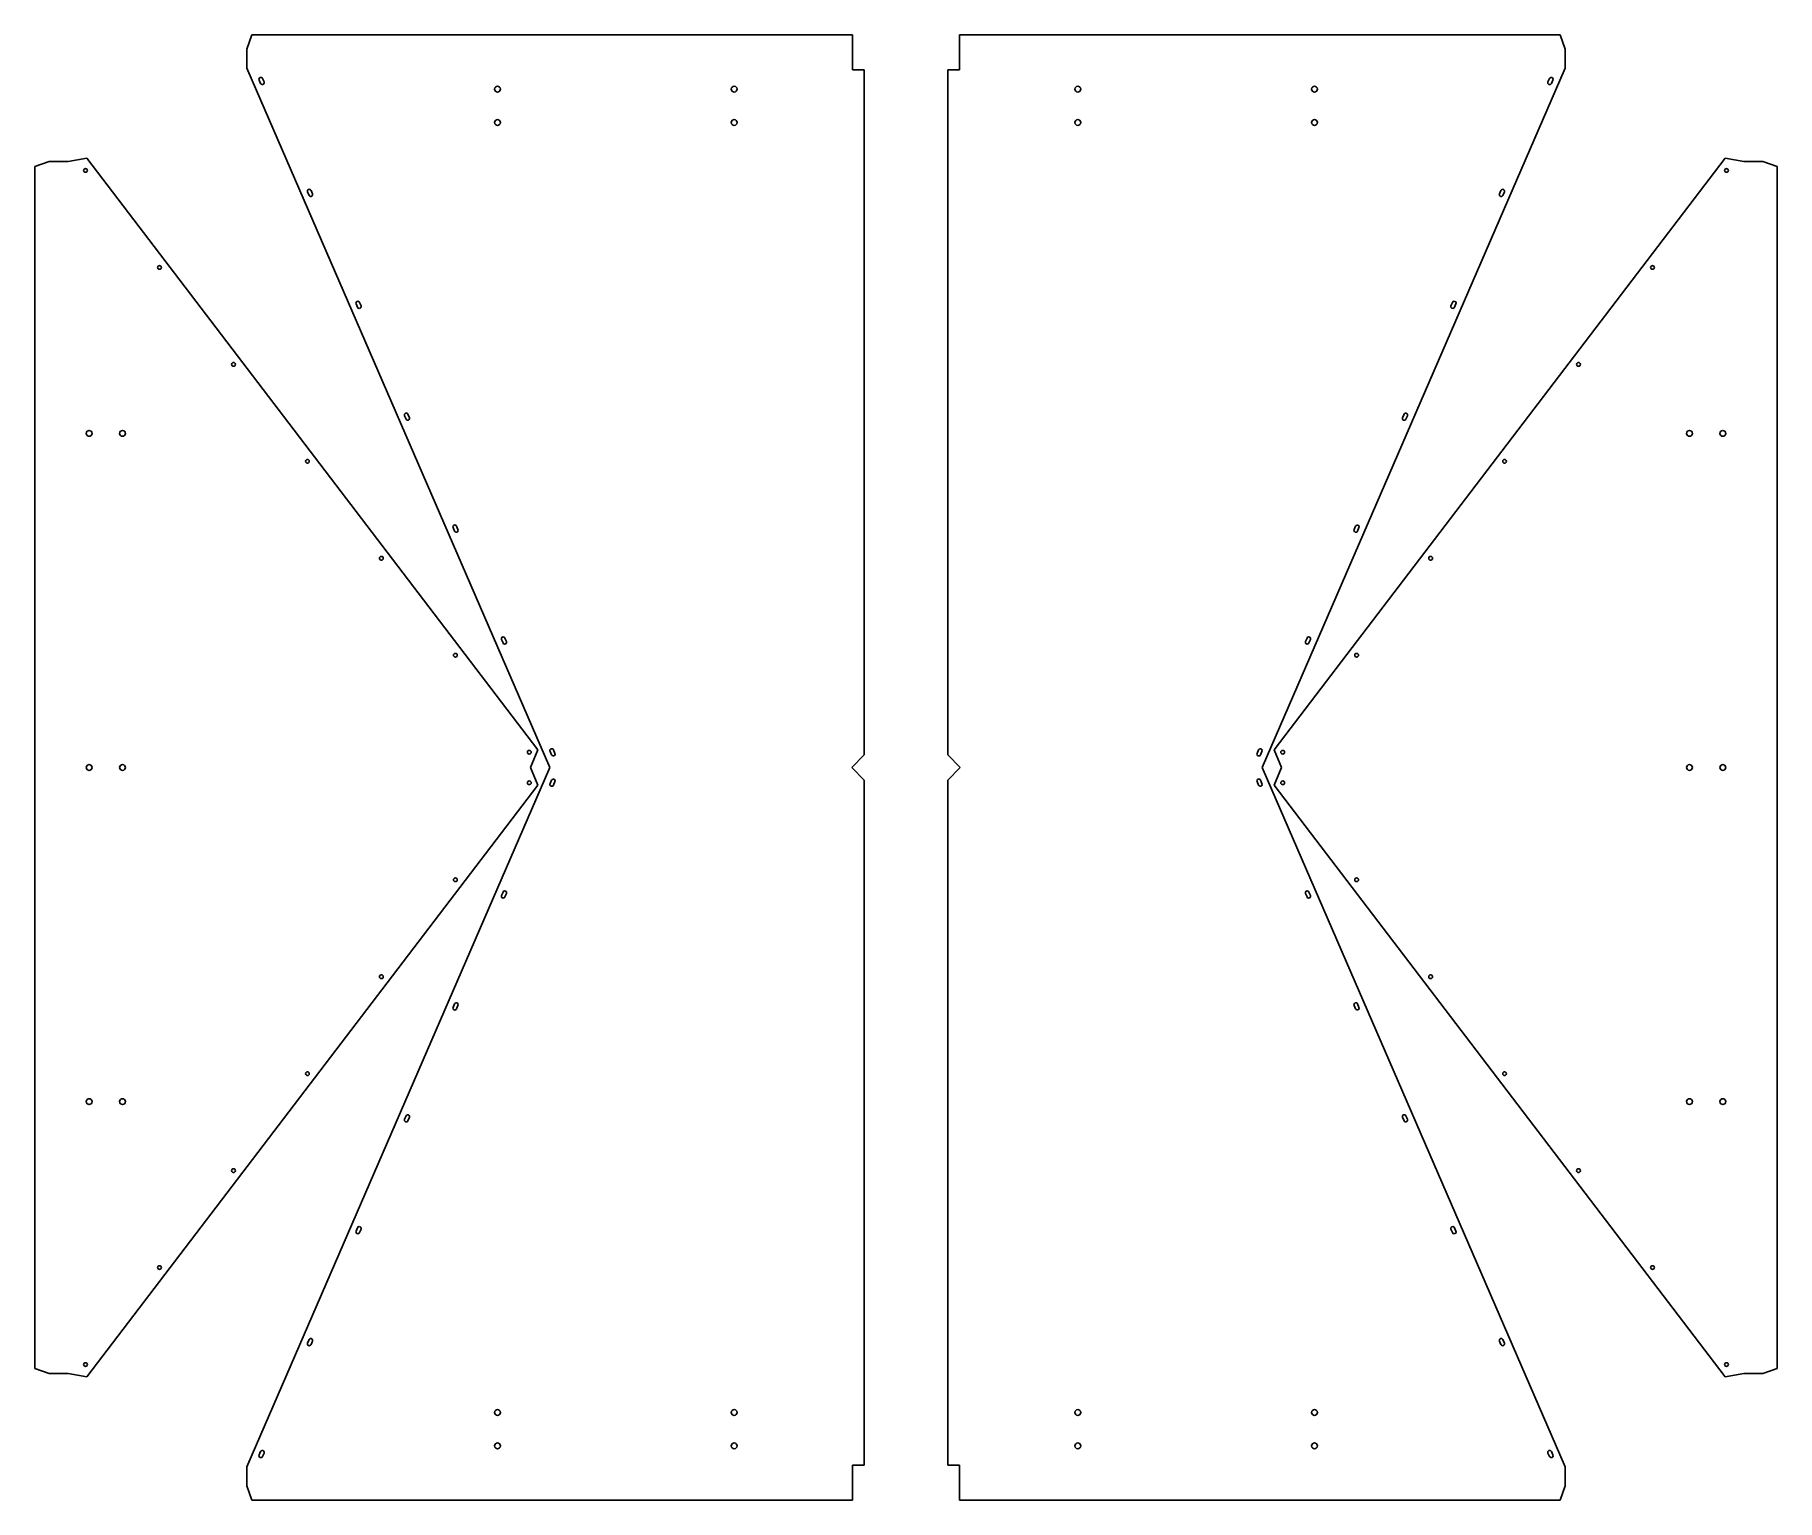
# Model space of a CAD drawing. Header units: millimetres. Extents: x -254 to 1832, y -877 to 877.
import ezdxf

# ---------------------------------------------------------------- set-up
doc = ezdxf.new("R2010")
doc.units = ezdxf.units.MM

msp = doc.modelspace()

# ---------------------------------------------------------------- linework, layer by layer
for p, q in [((6, 877.1619), (0, 860.1619)), ((725, 877.1619), (6, 877.1619)), ((725, 835.1619), (725, 877.1619)), ((853, 877.1619), (853, 835.1619)), ((1572, 877.1619), (853, 877.1619)), ((1578, 860.1619), (1572, 877.1619)), ((0, 860.1619), (0, 837.1619)), ((1578, 837.1619), (1578, 860.1619)), ((0, 837.1619), (362.7255, 0)), ((739, 835.1619), (725, 835.1619)), ((739, 15), (739, 835.1619)), ((853, 835.1619), (839, 835.1619)), ((839, 835.1619), (839, 15)), ((1215.2745, 0), (1578, 837.1619)), ((16.3503, 818.9193), (14.5613, 823.0484)), ((20.4794, 820.7083), (18.6904, 824.8374)), ((1557.5206, 820.7083), (1559.3096, 824.8374)), ((1561.6497, 818.9193), (1563.4387, 823.0484)), ((-236.8829, 725.4448), (-253.8829, 719.4448)), ((-253.8829, 719.4448), (-253.8829, -719.4448)), ((-213.8829, 725.4448), (-236.8829, 725.4448)), ((-191.7114, 729.3542), (-213.8829, 725.4448)), ((348.3425, 21.2755), (-191.7114, 729.3542)), ((1769.7114, 729.3542), (1229.6575, 21.2755)), ((1791.8829, 725.4448), (1769.7114, 729.3542)), ((1814.8829, 725.4448), (1791.8829, 725.4448)), ((1831.8829, 719.4448), (1814.8829, 725.4448)), ((1831.8829, -719.4448), (1831.8829, 719.4448)), ((74.395, 684.9536), (72.606, 689.0827)), ((78.5241, 686.7426), (76.7351, 690.8717)), ((1499.4759, 686.7426), (1501.2649, 690.8717)), ((1503.605, 684.9536), (1505.394, 689.0827)), ((132.4397, 550.9878), (130.6506, 555.1169)), ((136.5688, 552.7769), (134.7797, 556.906)), ((1441.4312, 552.7769), (1443.2203, 556.906)), ((1445.5603, 550.9878), (1447.3494, 555.1169)), ((190.4844, 417.0221), (188.6953, 421.1512)), ((194.6134, 418.8112), (192.8244, 422.9402)), ((1383.3866, 418.8112), (1385.1756, 422.9402)), ((1387.5156, 417.0221), (1389.3047, 421.1512)), ((248.529, 283.0564), (246.74, 287.1855)), ((252.6581, 284.8454), (250.8691, 288.9745)), ((1325.3419, 284.8454), (1327.1309, 288.9745)), ((1329.471, 283.0564), (1331.26, 287.1855)), ((306.5737, 149.0907), (304.7847, 153.2197)), ((310.7028, 150.8797), (308.9137, 155.0088)), ((1267.2972, 150.8797), (1269.0863, 155.0088)), ((1271.4263, 149.0907), (1273.2153, 153.2197)), ((339.4161, 0), (348.3425, 21.2755)), ((368.7475, 16.914), (366.9584, 21.0431)), ((1209.2525, 16.914), (1211.0416, 21.0431)), ((1229.6575, 21.2755), (1238.5839, 0)), ((362.7255, 0), (0, -837.1619)), ((348.3425, -21.2755), (339.4161, 0)), ((364.6184, 15.1249), (362.8293, 19.254)), ((724, 0), (739, 15)), ((739, -15), (724, 0)), ((839, 15), (854, 0)), ((854, 0), (839, -15)), ((1213.3816, 15.1249), (1215.1707, 19.254)), ((1578, -837.1619), (1215.2745, 0)), ((1238.5839, 0), (1229.6575, -21.2755)), ((364.6184, -15.1249), (362.8293, -19.254)), ((368.7475, -16.914), (366.9584, -21.0431)), ((739, -835.1619), (739, -15)), ((839, -15), (839, -835.1619)), ((1209.2525, -16.914), (1211.0416, -21.0431)), ((1213.3816, -15.1249), (1215.1707, -19.254)), ((-191.7114, -729.3542), (348.3425, -21.2755)), ((1229.6575, -21.2755), (1769.7114, -729.3542)), ((306.5737, -149.0907), (304.7847, -153.2197)), ((310.7028, -150.8797), (308.9137, -155.0088)), ((1267.2972, -150.8797), (1269.0863, -155.0088)), ((1271.4263, -149.0907), (1273.2153, -153.2197)), ((248.529, -283.0564), (246.74, -287.1855)), ((252.6581, -284.8454), (250.8691, -288.9745)), ((1325.3419, -284.8454), (1327.1309, -288.9745)), ((1329.471, -283.0564), (1331.26, -287.1855)), ((190.4844, -417.0221), (188.6953, -421.1512)), ((1387.5156, -417.0221), (1389.3047, -421.1512)), ((194.6134, -418.8112), (192.8244, -422.9402)), ((1383.3866, -418.8112), (1385.1756, -422.9402)), ((132.4397, -550.9878), (130.6506, -555.1169)), ((136.5688, -552.7769), (134.7797, -556.906)), ((1441.4312, -552.7769), (1443.2203, -556.906)), ((1445.5603, -550.9878), (1447.3494, -555.1169)), ((74.395, -684.9536), (72.606, -689.0827)), ((78.5241, -686.7426), (76.7351, -690.8717)), ((1499.4759, -686.7426), (1501.2649, -690.8717)), ((1503.605, -684.9536), (1505.394, -689.0827)), ((-253.8829, -719.4448), (-236.8829, -725.4448)), ((-236.8829, -725.4448), (-213.8829, -725.4448)), ((-213.8829, -725.4448), (-191.7114, -729.3542)), ((1769.7114, -729.3542), (1791.8829, -725.4448)), ((1791.8829, -725.4448), (1814.8829, -725.4448)), ((1814.8829, -725.4448), (1831.8829, -719.4448)), ((16.3503, -818.9193), (14.5613, -823.0484)), ((20.4794, -820.7083), (18.6904, -824.8374)), ((1557.5206, -820.7083), (1559.3096, -824.8374)), ((1561.6497, -818.9193), (1563.4387, -823.0484)), ((0, -837.1619), (0, -860.1619)), ((725, -877.1619), (725, -835.1619)), ((725, -835.1619), (739, -835.1619)), ((839, -835.1619), (853, -835.1619)), ((853, -835.1619), (853, -877.1619)), ((1578, -860.1619), (1578, -837.1619)), ((0, -860.1619), (6, -877.1619)), ((1572, -877.1619), (1578, -860.1619)), ((6, -877.1619), (725, -877.1619)), ((853, -877.1619), (1572, -877.1619))]:
    msp.add_line(p, q)
for centre, radius in [((300, 812.1619), 3.5), ((583.3333, 812.1619), 3.5), ((994.6667, 812.1619), 3.5), ((1278, 812.1619), 3.5), ((300, 772.1619), 3.5), ((583.3333, 772.1619), 3.5), ((994.6667, 772.1619), 3.5), ((1278, 772.1619), 3.5), ((-193.2028, 714.8201), 2.25), ((1771.2028, 714.8201), 2.25), ((-104.6618, 598.7317), 2.25), ((1682.6618, 598.7317), 2.25), ((-16.1209, 482.6434), 2.25), ((1594.1209, 482.6434), 2.25), ((-188.8829, 400), 3.5), ((-148.8829, 400), 3.5), ((1726.8829, 400), 3.5), ((1766.8829, 400), 3.5), ((72.4201, 366.5551), 2.25), ((1505.5799, 366.5551), 2.25), ((160.961, 250.4667), 2.25), ((1417.039, 250.4667), 2.25), ((249.5019, 134.3784), 2.25), ((1328.4981, 134.3784), 2.25), ((-188.8829, 0), 3.5), ((-148.8829, 0), 3.5), ((338.0429, 18.2901), 2.25), ((1239.9571, 18.2901), 2.25), ((1726.8829, 0), 3.5), ((1766.8829, 0), 3.5), ((338.0429, -18.2901), 2.25), ((1239.9571, -18.2901), 2.25), ((249.5019, -134.3784), 2.25), ((1328.4981, -134.3784), 2.25), ((160.961, -250.4667), 2.25), ((1417.039, -250.4667), 2.25), ((72.4201, -366.5551), 2.25), ((1505.5799, -366.5551), 2.25), ((-188.8829, -400), 3.5), ((-148.8829, -400), 3.5), ((1726.8829, -400), 3.5), ((1766.8829, -400), 3.5), ((-16.1209, -482.6434), 2.25), ((1594.1209, -482.6434), 2.25), ((-104.6618, -598.7317), 2.25), ((1682.6618, -598.7317), 2.25), ((-193.2028, -714.8201), 2.25), ((1771.2028, -714.8201), 2.25), ((300, -772.1619), 3.5), ((583.3333, -772.1619), 3.5), ((994.6667, -772.1619), 3.5), ((1278, -772.1619), 3.5), ((300, -812.1619), 3.5), ((583.3333, -812.1619), 3.5), ((994.6667, -812.1619), 3.5), ((1278, -812.1619), 3.5)]:
    msp.add_circle(centre, radius)
for centre, start, end in [((16.6258, 823.9429), 23.4261, 203.4261), ((18.4149, 819.8138), 203.4261, 23.4261), ((1559.5851, 819.8138), 156.5739, 336.5739), ((1561.3742, 823.9429), 336.5739, 156.5739), ((74.6705, 689.9772), 23.4261, 203.4261), ((1503.3295, 689.9772), 336.5739, 156.5739), ((76.4596, 685.8481), 203.4261, 23.4261), ((1501.5404, 685.8481), 156.5739, 336.5739), ((132.7152, 556.0114), 23.4261, 203.4261), ((134.5042, 551.8824), 203.4261, 23.4261), ((1443.4958, 551.8824), 156.5739, 336.5739), ((1445.2848, 556.0114), 336.5739, 156.5739), ((190.7599, 422.0457), 23.4261, 203.4261), ((192.5489, 417.9166), 203.4261, 23.4261), ((1385.4511, 417.9166), 156.5739, 336.5739), ((1387.2401, 422.0457), 336.5739, 156.5739), ((248.8045, 288.08), 23.4261, 203.4261), ((250.5936, 283.9509), 203.4261, 23.4261), ((1327.4064, 283.9509), 156.5739, 336.5739), ((1329.1955, 288.08), 336.5739, 156.5739), ((306.8492, 154.1143), 23.4261, 203.4261), ((308.6382, 149.9852), 203.4261, 23.4261), ((1269.3618, 149.9852), 156.5739, 336.5739), ((1271.1508, 154.1143), 336.5739, 156.5739), ((364.8939, 20.1485), 23.4261, 203.4261), ((1213.1061, 20.1485), 336.5739, 156.5739), ((366.6829, 16.0195), 203.4261, 23.4261), ((1211.3171, 16.0195), 156.5739, 336.5739), ((364.8939, -20.1485), 156.5739, 336.5739), ((366.6829, -16.0195), 336.5739, 156.5739), ((1211.3171, -16.0195), 23.4261, 203.4261), ((1213.1061, -20.1485), 203.4261, 23.4261), ((306.8492, -154.1143), 156.5739, 336.5739), ((308.6382, -149.9852), 336.5739, 156.5739), ((1269.3618, -149.9852), 23.4261, 203.4261), ((1271.1508, -154.1143), 203.4261, 23.4261), ((248.8045, -288.08), 156.5739, 336.5739), ((250.5936, -283.9509), 336.5739, 156.5739), ((1327.4064, -283.9509), 23.4261, 203.4261), ((1329.1955, -288.08), 203.4261, 23.4261), ((192.5489, -417.9166), 336.5739, 156.5739), ((1385.4511, -417.9166), 23.4261, 203.4261), ((190.7599, -422.0457), 156.5739, 336.5739), ((1387.2401, -422.0457), 203.4261, 23.4261), ((132.7152, -556.0114), 156.5739, 336.5739), ((134.5042, -551.8824), 336.5739, 156.5739), ((1443.4958, -551.8824), 23.4261, 203.4261), ((1445.2848, -556.0114), 203.4261, 23.4261), ((76.4596, -685.8481), 336.5739, 156.5739), ((1501.5404, -685.8481), 23.4261, 203.4261), ((74.6705, -689.9772), 156.5739, 336.5739), ((1503.3295, -689.9772), 203.4261, 23.4261), ((16.6258, -823.9429), 156.5739, 336.5739), ((18.4149, -819.8138), 336.5739, 156.5739), ((1559.5851, -819.8138), 23.4261, 203.4261), ((1561.3742, -823.9429), 203.4261, 23.4261)]:
    msp.add_arc(centre, 2.25, start, end)

doc.saveas('drawing.dxf')
